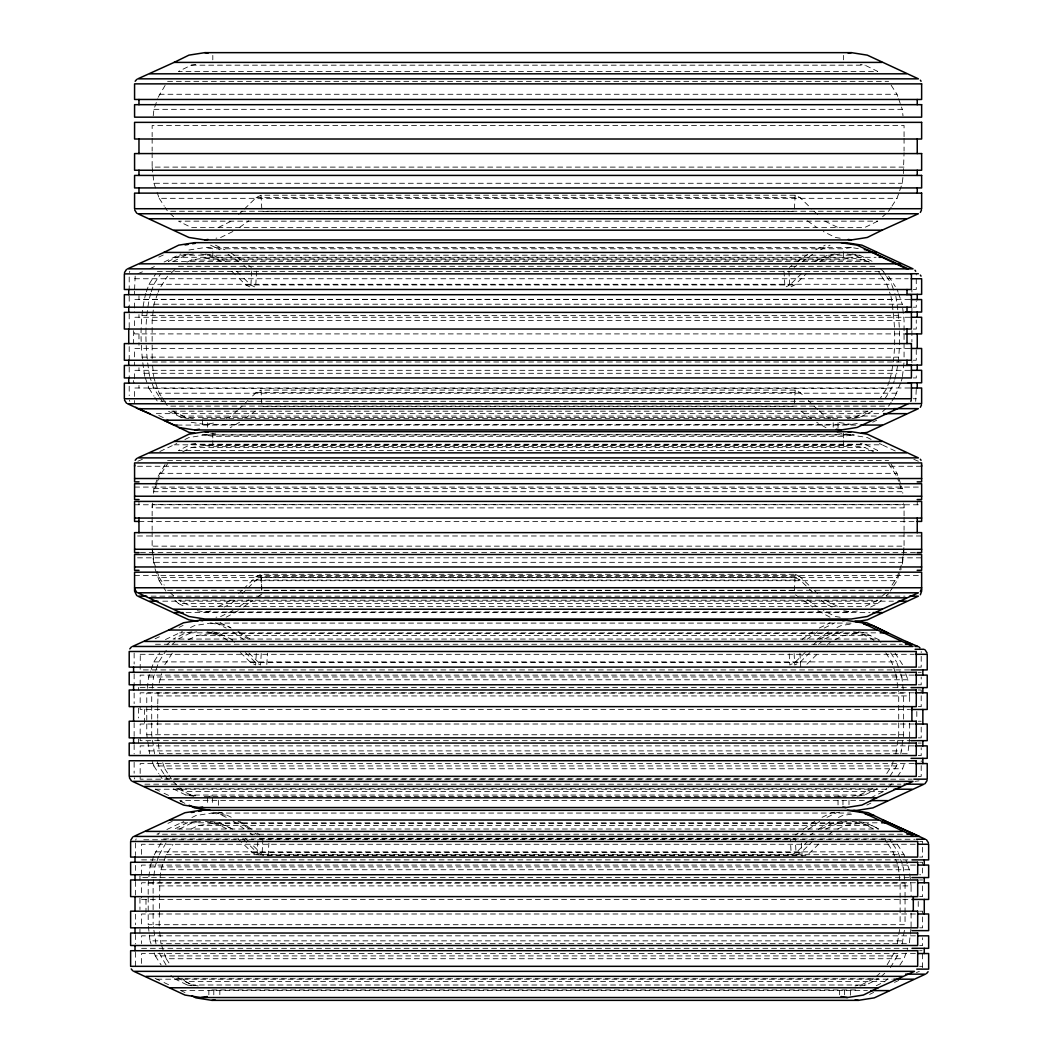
<?xml version="1.0" encoding="UTF-8"?>
<svg xmlns="http://www.w3.org/2000/svg" width="1053" height="1053" viewBox="0 0 1053 1053"><rect width="100%" height="100%" fill="white"/><g stroke="black" fill="none" stroke-linecap="round" stroke-linejoin="round"><path stroke-width="0.75" stroke-dasharray="5 3.75" d="M251.733 271.095L250.785 287.377L245.849 284.955L236.543 275.899M256.59 271.095L255.642 287.377L250.706 284.955L241.413 275.899M256.3 653.597L255.642 664.996L250.706 662.574L240.242 652.373M261.236 653.597L260.578 664.996L255.629 662.574L245.178 652.373M266.804 664.548L267.462 653.15M257.064 854.957L258.011 838.675L795.239 838.675L796.186 854.957L257.064 854.957L252.128 852.535L242.835 843.466M262.934 838.675L262 854.957L257.05 852.535L247.758 843.466M268.12 856.142L268.884 843.111M795.199 195.226L794.252 211.508L261.96 211.508L261.012 195.226L795.199 195.226L800.135 197.648L811.758 208.981M795.199 390.11L794.252 406.405L261.96 406.405L261.012 390.11L795.199 390.11L800.135 392.545L803.623 395.941M794.449 590.654L795.199 574.28L261.012 574.28L256.076 576.702L244.454 588.035M134.573 289.68L135.166 276.149M153.225 115.791L153.935 109.328L157.621 98.785M144.761 376.29C140.273 349.293 139.009 320.007 145.814 293.326M152.145 358.797L152.145 320.375L153.935 304.212L157.621 293.682M153.396 493.225L153.935 488.381L157.621 477.838M152.685 503.044L152.145 507.888L904.066 507.888L903.527 503.044M909.581 669.919L140.167 669.919L140.312 652.965M147.315 688.267L148.578 676.961L150.684 670.932M152.237 688.267L153.501 676.961L155.607 670.932M157.739 703.93L158.095 692.703M159.174 683.002L161.635 673.749M148.197 894.287L148.197 883.085L149.987 866.922L151.566 862.407M159.161 925.916L159.885 879.426M160.056 877.82L160.951 869.739L163.584 862.21M899.644 190.79L902.276 183.261L903.171 175.18M903.356 173.574L904.066 152.698M894.8 379.304C901.605 352.623 900.341 323.337 895.853 296.341M902.447 376.54L904.066 361.995L152.145 361.995L153.764 376.54M916.268 389.386L915.689 401.351M899.644 569.844L902.276 562.315L903.171 554.233M903.356 552.614L904.066 546.152L152.145 546.152L152.856 552.614M902.447 564.053L904.066 549.508M900.789 753.909L903.632 734.744L903.632 693.111L146.775 693.111L146.775 734.744L149.631 753.909M908.765 745.629L907.87 753.711L159.529 753.711L158.279 742.391M908.95 744.01L909.489 739.167M899.591 929.549L897.274 943.87M902.197 943.87L904.514 929.549M910.911 929.128L909.292 943.672L160.951 943.672L159.161 927.509M922.467 967.668L922.625 950.714L919.638 950.714M158.147 97.284L166.743 82.634M129.361 272.543L129.795 271.279M146.341 291.813L148.973 284.284L155.673 273.951M150.684 293.326C143.866 320.007 145.143 349.293 149.631 376.29M151.211 291.813L153.843 284.284L160.543 273.951M158.147 292.168L159.2 289.154M158.147 476.338L166.743 461.688M157.094 482.695L153.935 491.725L902.276 491.725L899.117 482.695M157.621 481.195L159.2 476.667L167.585 463.741M151.211 669.432L153.843 661.903L159.701 652.847M156.134 669.432L158.766 661.903L166.308 650.267M135.705 840.123L136.14 838.859M152.093 860.906L153.672 856.392M154.212 854.878L161.965 841.531M156.502 862.407L154.923 866.922L153.119 883.085L153.119 894.287M157.029 860.906L158.608 856.392M159.135 854.878L166.887 841.531M164.11 860.709L166.216 854.681L172.929 844.335M891.983 206.072L897.011 198.319L899.117 192.291M889.416 380.817L886.784 388.333L880.071 398.679M889.943 379.304C896.748 352.623 895.471 323.337 890.996 296.341M884.941 398.679L891.641 388.333L894.273 380.817M895.326 395.796L900.697 382.673M901.223 381.16L902.276 378.145M891.983 585.126L897.011 577.373L899.117 571.345M893.655 585.889L897.011 580.716L901.223 568.673M893.22 761.437L891.641 765.952L884.941 776.298M895.853 753.909L898.709 734.744L898.709 693.111M889.864 776.298L896.564 765.952L898.143 761.437M897.577 776.522L902.605 768.769L904.711 762.741M894.115 952.912L885.52 967.549M890.456 967.549L899.038 952.912M899.841 965.193L904.027 958.73L907.712 948.187M160.885 286.574L167.585 276.228M164.808 664.719L172.337 653.071M891.141 207.375L888.627 211.245L167.585 211.245L165.071 207.375M891.141 402.259L888.627 406.142L167.585 406.142L165.071 402.259M891.983 400.969L894.497 397.086M890.311 591.062L892.812 587.192M244.454 208.981L256.076 197.648L261.012 195.226M244.454 403.878L247.942 400.469M252.588 395.941L256.076 392.545L261.012 390.11M242.124 593.655L246.771 589.114M247.942 587.982L256.076 580.058L261.012 577.623L795.199 577.623L800.135 580.058L808.27 587.982M801.53 273.622L789.908 284.955L786.209 286.771M791.066 286.771L794.778 284.955L806.401 273.622M805.229 652.373L794.778 662.574L789.829 664.996L789.171 653.597M794.107 653.597L794.765 664.996L799.701 662.574L810.165 652.373M806.901 664.246L818.523 652.913M807.822 841.202L796.2 852.535L791.251 854.957L790.303 838.675M796.186 854.957L801.122 852.535L812.745 841.202M818.773 844.019L807.151 855.352L263.092 855.352L251.47 844.019M171.218 272.924L176.075 268.515M238.491 214.562L242.124 211.245M237.267 410.552L231.212 416.053L225.553 418.831M238.491 409.446L242.124 406.142M167.072 644.568L170.704 641.251M171.994 644.568L175.64 641.251M238.491 593.602L242.124 590.299M234.845 600.263L231.212 603.566L224.144 607.041M882.572 216.76L886.205 213.456M882.572 411.644L886.205 408.34M813.574 644.568L817.207 641.251M818.497 644.568L822.143 641.251M826.96 645.173L830.606 641.869M882.572 595.814L886.205 592.51M870.647 607.041L877.715 603.566L881.348 600.263M886.205 595.853L888.627 593.655M829.593 834.029L832.015 831.831M870.594 797.858L883.309 791.619L886.955 788.302M888.166 787.21L893.01 782.8M876.188 976.565L879.834 973.262M881.124 976.565L884.757 973.262M876.254 985.74L884.731 981.58L888.377 978.276M239.557 227.382L248.784 220.854M239.557 422.266L230.212 427.715M244.822 418.541L255.366 411.065M239.557 606.436L248.784 599.894M238.241 610.714L226.158 617.216M243.506 606.989L252.733 600.447M257.998 596.709L261.96 593.918M789.302 267.357L791.935 265.501M797.2 261.763L807.743 254.299M794.159 267.357L796.792 265.501M802.07 261.763L812.613 254.299M802.07 639.368L812.613 631.905M806.993 639.368L817.536 631.905M816.983 639.382L828.908 631.524M795.581 834.937L798.213 833.081M803.492 829.343L815.351 820.945M800.504 834.937L803.149 833.081M808.414 829.343L820.274 820.945M810.494 834.95L813.127 833.081M818.405 829.356L830.33 821.498M195.753 64.47L191.212 65.181L178.497 71.42L877.715 71.42L865 65.181L860.459 64.47M218.497 227.409L231.212 221.169M164.123 262L180.853 253.984M188.566 254.023L180.984 255.208L168.269 261.434L872.345 261.434L859.63 255.208L852.061 254.023M232.91 231.502L220.775 237.465L215.997 238.202M173.126 261.434L185.841 255.208L193.423 254.023M186.973 262.144L191.212 260.065L204.848 257.946L851.364 257.946L865 260.065L869.238 262.144M159.845 451.513L176.799 443.484M184.894 439.522L188.935 437.535L204.848 435.047L851.364 435.047L867.277 437.535L871.318 439.522M195.753 443.524L191.212 444.234L178.497 450.473L877.715 450.473L865 444.234L860.459 443.524M182.735 451.737L191.212 447.578L204.848 445.458L851.364 445.458L865 447.578L873.477 451.737M815.772 249.785L825.21 245.152M820.642 249.785L830.08 245.152M814.772 261.434L827.487 255.208L835.068 254.023M819.642 261.434L832.344 255.208L839.925 254.023M218.497 606.462L231.212 600.223M179.063 627.391L183.104 625.416M165.439 639.566L182.393 631.524M190.488 627.562L194.529 625.574L210.455 623.1L852.232 623.1M232.91 610.556L220.775 616.505L215.997 617.255M178.062 639.053L190.777 632.814L196.832 631.866M188.329 639.79L196.806 635.63L210.455 633.498L856.958 633.498L870.594 635.63L196.806 635.63M867.488 411.196L854.773 417.422L847.191 418.607M852.061 418.607L859.63 417.422L872.345 411.196L168.269 411.196L184.143 418.831M872.7 422.187L876.741 420.2M143.787 839.767L915.057 839.254M166.861 829.527L183.814 821.498M191.909 817.523L195.95 815.535L211.877 813.061L850.508 813.061M179.484 829.014L192.199 822.775L201.294 821.366M191.172 829.053L198.227 825.591L211.877 823.459L858.379 823.459L872.016 825.591L879.084 829.053M819.287 628.062L830.08 622.771M824.223 628.062L835.003 622.771M836.99 627.562L841.044 625.574L852.18 623.837M819.642 639.053L832.344 632.814L838.412 631.866M824.565 639.053L837.28 632.814L843.348 631.866M834.832 639.79L843.308 635.63L856.958 633.498M872.345 788.802L859.63 795.041L852.061 796.226M856.984 796.226L864.566 795.041L877.281 788.802L173.126 788.802L185.841 795.041L193.423 796.226M822.064 817.365L831.501 812.732L834.674 812.232M826.987 817.365L836.424 812.732L839.61 812.232M838.412 817.523L842.466 815.535L855.194 813.561M866.843 805.084L870.884 803.11M919.006 780.865L914.991 781.379M821.064 829.014L833.765 822.775L845.901 820.892M825.986 829.014L838.701 822.775L850.824 820.892M837.675 829.053L844.73 825.591L858.379 823.459M873.766 978.764L861.051 985.003L854.997 985.95M859.919 985.95L865.987 985.003L878.702 978.764L174.548 978.764L170.915 975.46M869.607 994.401L873.648 992.413M158.753 257.129L165.887 253.773M149.868 268.699L155.568 266.014M155.133 638.763L159.411 636.749M167.953 823.367L172.231 821.353M159.74 832.884L156.884 834.226L903.698 834.226M894.497 982.41L898.775 980.396M137.825 273.727L143.853 271.213M137.825 461.24L142.339 459.358M916.36 972.603L919.361 971.353M188.935 250.022L204.848 247.534L851.364 247.534L858.313 248.626M851.364 247.534L843.4 248.784L212.811 248.784L204.848 247.534M204.848 257.946L212.811 259.183L843.4 259.183L851.364 257.946M191.212 422.292L204.848 424.425L216.984 422.529M202.071 434.389L204.848 434.823L219.182 432.599M204.848 424.425L851.364 424.425L858.932 423.24M204.848 434.823L854.141 434.389M851.364 435.047L843.4 436.297L212.811 436.297L204.848 435.047M204.848 445.458L212.811 446.696L843.4 446.696L851.364 445.458M197.28 610.753L204.848 611.938L212.43 610.753M191.909 631.866L185.841 632.814L173.126 639.053L877.281 639.053L880.913 642.356M204.848 611.938L851.364 611.938L858.932 610.753M204.256 796.423L846.151 796.423M209.192 796.423L212.377 795.923M196.358 821.366L187.263 822.775L174.548 829.014L878.702 829.014L865.987 822.775L856.892 821.366M191.212 65.181L865 65.181M167.585 81.344L888.627 81.344M159.2 94.27L897.011 94.27L898.064 97.284M153.935 109.328L902.276 109.328L902.987 115.791M152.145 152.698L152.145 167.111L904.066 167.111M153.04 175.18L153.935 183.261L902.276 183.261M256.076 197.648L800.135 197.648M157.094 192.291L159.2 198.319L897.011 198.319M180.984 255.208L859.63 255.208M174.1 257.301L876.07 257.301M191.212 260.065L865 260.065M178.497 266.304L877.715 266.304M157.358 271.358L883.27 271.358L885.784 275.241M134.573 278.755L908.226 278.755M148.973 284.284L891.641 284.284L895.326 294.827M245.849 284.955L794.778 284.955M913.293 289.496L916.268 289.496L916.268 273.885M143.708 299.342L896.906 299.342M909.884 299.565L134.573 299.565L134.573 312.043M153.935 304.212L902.276 304.212L904.066 320.375L904.066 358.797M913.293 307.186L916.268 307.186L916.268 300.934M141.918 315.505L898.709 315.505M909.884 317.256L134.573 317.256L134.573 329.365M152.145 320.375L904.066 320.375M913.293 329.036L916.268 329.036L916.268 319.954M908.226 333.906L134.573 333.906L134.573 330.879M909.884 348.464L134.573 348.464L134.573 360.574M141.918 357.125L898.709 357.125M913.293 360.244L916.268 360.244L916.268 349.649M909.884 370.314L134.573 370.314L134.573 382.805M143.708 373.288L896.906 373.288M913.293 377.935L916.268 377.935L916.268 373.249M909.884 388.004L134.573 388.004L134.573 398.929M145.288 377.803L148.973 388.333L891.641 388.333M256.076 392.545L800.135 392.545M155.515 382.673L159.2 393.203L897.011 393.203M913.293 398.745L916.268 398.745M883.27 401.272L157.358 401.272L154.844 397.389M156.318 413.658L878.663 413.658M876.228 416.053L178.497 416.053L170.007 408.34M859.63 417.422L180.984 417.422L188.566 418.607M202.584 418.317L838.03 418.317M177.115 425.07L858.787 425.07M191.212 444.234L865 444.234M174.1 444.814L882.111 444.814L896.366 451.513M191.212 447.578L865 447.578M167.585 460.385L888.627 460.385M137.548 466.268L921.638 466.268M159.2 473.324L897.011 473.324L898.064 476.338M134.573 487.078L921.638 487.078M153.935 488.381L902.276 488.381L902.816 493.225M134.573 504.769L921.638 504.769M138.97 521.419L917.242 521.419M137.548 535.977L921.638 535.977M140.444 552.628L917.242 552.628M137.548 557.827L921.638 557.827M153.04 554.233L153.935 562.315L902.276 562.315M134.573 575.517L921.638 575.517M256.076 576.702L800.135 576.702L811.758 588.035M157.094 571.345L159.2 577.373L897.011 577.373M256.076 580.058L800.135 580.058M154.988 568.673L159.2 580.716L897.011 580.716M167.585 590.299L888.627 590.299M794.252 590.562L261.96 590.562L261.012 574.28M151.132 596.156L905.08 596.156M162.754 601.171L893.457 601.171M174.864 600.263L178.497 603.566L877.715 603.566M186.17 612.583L870.041 612.583M179.708 632.853L875.635 632.853M155.462 644.265L902.276 644.265M140.167 654.308L913.833 654.308M153.843 661.903L896.564 661.903L900.262 672.446M250.706 662.574L799.701 662.574M918.216 667.102L921.204 667.102L921.204 651.491M918.216 672.301L921.204 672.301M914.004 675.118L140.167 675.118L140.167 686.043M148.578 676.961L901.842 676.961L903.448 691.505M159.529 679.777L907.87 679.777L908.226 683.002M918.216 684.792L921.204 684.792L921.204 676.987M140.167 687.609L909.581 687.609M918.216 689.991L921.204 689.991L921.204 706.642L918.216 706.642M914.004 692.808L140.167 692.808L140.167 709.459L909.581 709.459M157.739 695.928L909.66 695.928L909.66 703.93M918.216 721.213L921.204 721.213M914.004 724.016L140.167 724.016L140.167 740.667L912.188 740.667M146.775 734.744L903.632 734.744M918.216 737.863L921.204 737.863L921.204 724.24M918.216 743.063L921.204 743.063M914.004 745.879L140.167 745.879L140.167 753.672M148.578 750.894L901.842 750.894M918.216 755.554L921.204 755.554L921.204 747.748M914.004 763.557L140.167 763.557L140.167 779.167L912.188 779.167M152.264 761.437L153.843 765.952L896.564 765.952M162.688 762.741L164.808 768.769L902.605 768.769M918.216 776.364L921.204 776.364L921.204 760.753M888.192 778.878L162.215 778.878L159.701 775.008M144.906 784.195L900.934 784.195M155.462 789.223L889.193 789.223M883.309 791.619L184.091 791.619L178.036 786.104M185.841 795.041L864.566 795.041M864.395 800.622L179.708 800.622L183.748 802.61M181.129 822.814L877.057 822.814M198.227 825.591L872.016 825.591M163.636 838.938L889.614 838.938L892.128 842.821M919.638 841.465L922.625 841.465L922.625 857.076L919.638 857.076M915.254 844.269L141.589 844.269L141.589 855.194M155.265 851.864L897.985 851.864L900.091 857.892M252.128 852.535L801.122 852.535M166.216 854.681L904.027 854.681L907.186 863.71M141.589 859.88L911.003 859.88M919.638 862.275L922.625 862.275L922.625 874.753L919.638 874.753M915.426 865.079L141.589 865.079L141.589 877.57L911.003 877.57M149.987 866.922L903.25 866.922L905.053 883.085L905.053 897.485M160.951 869.739L909.292 869.739L910.542 881.045M919.638 879.966L922.625 879.966M915.426 882.769L141.589 882.769L141.589 897.906M148.197 883.085L905.053 883.085M159.161 885.889L911.082 885.889L911.082 895.498M919.638 896.616L922.625 896.616L922.625 884.507M141.589 899.42L911.003 899.42M919.638 911.174L922.625 911.174L922.625 927.825L919.638 927.825M915.426 913.991L141.589 913.991L141.589 927.614M915.426 935.841L141.589 935.841L141.589 943.646M148.381 926.324L149.987 940.855L903.25 940.855M919.638 945.515L922.625 945.515L922.625 937.71M141.589 948.319L911.003 948.319M915.426 953.531L141.589 953.531L141.589 964.456M154.212 952.912L155.265 955.913L897.985 955.913M161.478 945.173L166.216 958.73L904.027 958.73M919.638 966.325L922.625 966.325M156.884 979.185L892.26 979.185M181.879 978.276L185.512 981.58L884.731 981.58M174.548 978.764L187.263 985.003L865.987 985.003M211.877 989.938L858.379 989.938M181.129 990.597L867.422 990.597M840.215 238.202L835.437 237.465L823.301 231.502M847.191 254.023L854.773 255.208L867.488 261.434M205.546 254.023L213.127 255.208L225.842 261.434M200.689 254.023L208.27 255.208L220.985 261.434M839.228 422.529L851.364 424.425M837.03 432.599L851.364 434.823M193.423 418.607L185.841 417.422L173.126 411.196M843.782 610.753L851.364 611.938M840.215 617.255L835.437 616.505L823.301 610.556M858.498 631.866L864.566 632.814L881.901 641.172M853.575 631.866L859.63 632.814L872.345 639.053L875.991 642.356M210.455 623.1L226.369 625.574L230.41 627.562M211.995 631.866L218.063 632.814L232.568 639.79M207.072 631.866L213.127 632.814L225.842 639.053L229.475 642.356M210.455 633.498L224.092 635.63M838.03 795.923L841.215 796.423M851.956 821.366L861.051 822.775L873.766 829.014M190.777 795.041L198.346 796.226M218.563 812.232L221.749 812.732L231.831 817.523M213.641 812.232L216.826 812.732L226.263 817.365M211.877 813.061L227.79 815.535M210.389 821.366L219.485 822.775L232.186 829.014M205.453 821.366L214.549 822.775L227.264 829.014M211.877 823.459L225.513 825.591L232.581 829.053M198.254 985.95L192.199 985.003L179.484 978.764L175.838 975.46M187.263 985.003L193.331 985.95M913.872 459.358L918.387 461.24M158.753 415.501L168.743 420.2M155.133 789.092L162.596 792.58M164.018 793.251L171.152 796.595M155.133 978.382L162.583 981.87M164.018 982.541L171.139 985.898M824.999 221.169L837.714 227.409M830.659 418.831L824.999 416.053L818.931 410.552M879.413 443.484L882.111 444.814M826 427.715L816.654 422.266M215.404 245.152L224.842 249.785M210.534 245.152L219.985 249.785M795.199 574.28L800.135 576.702M824.999 600.223L837.714 606.462M832.067 607.041L824.999 603.566L821.366 600.263M830.054 617.216L817.97 610.714M238.504 631.524L250.417 639.382M220.327 622.771L231.12 628.062M178.497 603.566L185.565 607.041M215.404 622.771L226.184 628.062M178.062 788.802L193.989 796.463M239.926 821.498L251.838 829.356M180.405 801.122L187.144 804.426M185.512 981.58L193.989 985.74M180.484 990.425L187.868 993.9M807.427 220.854L816.654 227.382M800.846 411.065L811.389 418.541M807.427 599.894L816.654 606.436M795.568 594.853L798.213 596.709M803.478 600.447L812.705 606.989M230.238 252.43L243.414 261.763M248.679 265.501L251.325 267.357M228.014 254.299L238.544 261.763M243.822 265.501L246.455 267.357M237.794 631.905L248.337 639.368M232.871 631.905L243.414 639.368M257.116 833.081L259.749 834.95M237.899 820.945L249.758 829.343M255.037 833.081L257.669 834.937M232.976 820.945L244.836 829.343M250.101 833.081L252.746 834.937M880.137 268.515L884.994 272.924M814.087 211.245L817.72 214.562M814.087 406.142L817.72 409.446M814.087 590.299L817.72 593.602M170.007 213.456L173.64 216.76M230.765 639.053L234.411 642.356M170.007 592.51L173.64 595.814M245.507 838.438L249.14 841.755M173.179 781.695L176.812 784.998M808.27 400.469L811.758 403.878M809.441 589.114L814.087 593.655M236.754 271.358L240.242 274.754M231.897 271.358L235.385 274.754M248.89 652.913L260.512 664.246M243.111 838.938L246.599 842.334M238.175 838.938L241.663 842.334M891.141 85.214L897.011 94.27M888.627 276.228L895.326 286.574M886.613 276.531L891.641 284.284M878.399 271.358L880.913 275.241M881.756 276.531L886.784 284.284L890.469 294.827M891.141 464.268L897.011 473.324M888.627 463.741L897.011 476.667L898.591 481.195M895.063 653.071L902.605 664.719M890.706 652.847L896.564 661.903M885.784 652.847L891.641 661.903L895.326 672.446M897.327 844.335L904.027 854.681M892.97 844.111L897.985 851.864M884.691 838.938L887.192 842.821M888.034 844.111L893.062 851.864L895.168 857.892M159.2 198.319L164.229 206.072M159.2 393.203L160.885 395.796M161.714 397.086L164.229 400.969M158.858 396.099L153.843 388.333L150.158 377.803M159.701 397.389L162.215 401.272M148.973 388.333L154.001 396.099M159.2 577.373L164.229 585.126M159.2 580.716L162.557 585.889M163.386 587.192L165.9 591.062M164.808 768.769L168.151 773.942M168.993 775.232L171.507 779.102M163.794 773.705L158.766 765.952L157.187 761.437M164.637 775.008L167.137 778.878M153.843 765.952L158.858 773.705M166.216 958.73L170.415 965.193M166.045 964.969L159.135 952.912M155.265 955.913L161.122 964.969M898.591 98.785L902.276 109.328M897.011 289.154L898.064 292.168M898.591 293.682L902.276 304.212M898.591 477.838L902.276 488.381M905.764 673.749L907.87 679.777M900.789 673.946L901.842 676.961M895.853 673.946L898.525 691.505M907.712 865.224L909.292 869.739M900.618 859.393L902.197 863.908M895.695 859.393L897.274 863.908M153.935 183.261L156.568 190.79M153.935 378.145L154.988 381.16M129.361 400.087L129.795 401.351M153.935 562.315L156.568 569.844M154.554 753.909L151.711 734.744L151.711 693.111M134.284 777.706L134.718 778.957M155.976 943.87L153.304 926.324M149.987 940.855L151.04 943.87M909.305 692.703L909.66 695.928M910.727 882.664L911.082 885.889M898.327 866.922L900.118 883.085L900.118 897.485M152.145 167.111L152.856 173.574M152.145 549.508L153.764 564.053M157.739 737.548L158.095 740.785M788.894 271.095L789.829 287.377M784.024 271.095L784.972 287.377M799.951 653.15L800.793 667.799M801.372 843.111L802.215 857.774M261.012 577.623L261.763 590.654M918.229 901.46L918.229 909.555M917.242 502.163L917.242 504.769M916.808 711.499L916.808 717.975M911.885 289.496L911.885 292.089M911.885 307.186L911.885 311.083M911.885 330.655L911.885 341.975M911.885 360.244L911.885 362.851M911.082 913.109L911.082 927.509M909.66 723.148L909.66 737.548M905.053 899.091L905.053 924.705L148.197 924.705L148.197 895.892M904.066 136.693L904.066 125.491L152.145 125.491L152.145 136.693M904.066 138.285L904.066 151.092M904.066 515.891L904.066 504.532L152.145 504.532L152.145 515.891M904.066 517.339L904.066 530.291M904.066 531.752L904.066 547.902M900.118 899.091L900.118 924.705M850.416 990.189L850.416 997.625M848.994 800.227L848.994 804.689M844.388 990.346L844.388 994.809M843.4 55.375L843.4 59.837M843.4 251.746L843.4 259.183M843.4 432.941L843.4 439.259M843.4 440.746L843.4 446.696M842.966 800.385L842.966 804.847M839.452 990.346L839.452 994.809M838.03 422.779L838.03 428.716M838.03 800.385L838.03 804.847M833.173 422.779L833.173 427.228M219.827 990.189L219.827 994.651M218.405 800.227L218.405 806.164M213.798 990.346L213.798 994.809M212.811 55.375L212.811 59.837M212.811 251.746L212.811 259.183M212.811 432.941L212.811 439.259M212.811 440.746L212.811 446.696M212.377 797.411L212.377 804.847M208.863 990.346L208.863 994.809M207.441 422.779L207.441 427.228M207.441 797.411L207.441 804.847M202.584 419.805L202.584 427.228M157.739 705.536L157.739 718.343M157.739 719.936L157.739 735.942M153.119 895.892L153.119 924.705M152.145 138.285L152.145 151.092M152.145 517.339L152.145 530.291M152.145 531.752L152.145 547.902M145.985 899.42L145.985 912.372M144.564 709.459L144.564 724.016M139.944 876.057L139.944 879.966M139.944 898.222L139.944 909.555M139.944 929.128L139.944 933.024M138.97 295.656L138.97 299.565M138.97 314.65L138.97 317.256M138.97 333.906L138.97 345.226M138.97 367.721L138.97 370.314M138.97 385.411L138.97 388.004M138.97 502.163L138.97 504.769M138.522 687.398L138.522 689.991M138.522 708.261L138.522 717.975M138.522 739.153L138.522 743.063M135.561 843.019L135.561 855.51M135.561 865.395L135.561 874.753M135.561 881.479L135.561 895.103M135.561 914.201L135.561 924.797M135.561 934.59L135.561 943.949M135.561 952.281L135.561 966.325M134.573 291.233L134.573 294.366M134.573 362.087L134.573 365.115M134.573 400.495L134.573 403.615M134.139 653.057L134.139 663.982M134.139 673.867L134.139 684.792M134.139 693.019L134.139 703.615M134.139 722.727L134.139 736.35M134.139 744.616L134.139 753.987M134.139 762.306L134.139 773.231M133.599 330.655L133.599 343.594M133.599 380.541L133.599 383.134M129.203 277.005L129.203 289.496M129.203 296.262L129.203 307.186M129.203 313.899L129.203 329.036M129.203 346.621L129.203 360.244M129.203 367.01L129.203 377.935M129.203 386.254L129.203 395.625M877.715 221.169L865 227.409L191.212 227.409L178.497 221.169L877.715 221.169M877.715 600.223L865 606.462L191.212 606.462L178.497 600.223L877.715 600.223"/><path stroke-width="1.5" d="M134.573 466.268L134.718 464.926M124.491 272.543L126.544 269.384M130.769 840.123L132.823 836.964M921.493 210.073L920.348 212.403M910.819 401.351L911.266 400.087M921.493 404.957L920.348 407.287M921.493 589.127L920.348 591.457M927.088 780.51L925.034 783.669M135.166 81.265L136.772 79.357M135.166 460.319L136.772 458.41M129.795 648.898L131.401 646.99M920.348 594.8L921.638 591.128L921.638 572.174L134.573 572.174L134.573 591.128L136.772 595.629M928.075 971.735L926.456 973.643M174.1 62.403L188.935 55.138L204.848 52.65L851.364 52.65L867.277 55.138L918.387 78.843L137.825 78.843L174.1 62.403L882.111 62.403M163.873 252.43L178.707 245.152L194.621 242.664L845.993 242.664L861.907 245.152L913.017 268.857L127.597 268.857L163.873 252.43L876.741 252.43M174.1 441.457L188.935 434.178L204.848 431.704L851.364 431.704L867.277 434.178L918.387 457.884L137.825 457.884L174.1 441.457L882.111 441.457M882.111 230.186L867.277 237.465L851.364 239.939L204.848 239.939L188.935 237.465L137.825 213.746L918.387 213.746L882.111 230.186L174.1 230.186M168.743 630.036L183.564 622.771L199.491 620.283L845.993 620.283L861.907 622.771L913.017 646.476L132.467 646.476L168.743 630.036L876.741 630.036M177.115 425.07L174.1 425.07L127.597 403.773L908.16 403.773L857.05 427.479L841.123 429.966L194.621 429.966L178.707 427.479M893.707 408.643L918.387 408.643L867.277 432.349L861.301 433.283M847.415 810.244L863.328 812.732L914.438 836.437L133.876 836.437L184.986 812.732L200.912 810.244L856.958 810.389L872.871 807.901L923.981 784.195L904.185 784.195M882.111 609.226L867.277 616.505L851.364 618.993L204.848 618.993L188.935 616.505L137.825 592.8L918.387 592.8L882.111 609.226L174.1 609.226M909.516 596.156L918.387 596.156L867.277 619.862L855.523 621.691M876.741 797.819L861.907 805.084L845.993 807.572L199.491 807.572L183.564 805.084L132.467 781.379L913.017 781.379L876.741 797.819L168.743 797.819M878.163 987.78L863.328 995.059L847.415 997.533L200.912 997.533L184.986 995.059L133.876 971.353L914.438 971.353L878.163 987.78L170.165 987.78M905.606 974.157L925.403 974.157L874.293 997.862L858.379 1000.35L211.877 1000.35L195.95 997.862L191.909 995.888M848.178 53.15L851.364 52.65M204.848 239.939L208.033 239.439M185.065 244.915L188.053 244.454M192.541 243.756L195.318 243.322M194.621 429.966L199.399 429.216M848.178 432.191L851.364 431.704M842.808 620.783L845.993 620.283M199.491 807.572L202.676 807.072M191.409 812.495L194.397 812.034M198.885 811.336L201.663 810.902M200.912 997.533L207.27 996.546M211.877 1000.35L215.049 999.85M149.868 73.815L906.343 73.815M149.868 218.774L906.343 218.774M879.097 257.301L882.111 257.301L906.343 268.699M139.641 263.829L900.973 263.829M910.99 273.727L918.387 273.727M911.214 278.755L921.638 278.755L921.638 294.366L908.226 294.366M911.214 299.565L921.638 299.565L921.638 312.043L905.462 312.043M911.214 317.256L921.638 317.256L921.638 333.906L905.462 333.906M911.214 348.464L921.638 348.464L921.638 365.115L908.226 365.115M911.214 370.314L921.638 370.314L921.638 382.805L908.226 382.805M911.214 388.004L921.638 388.004L921.638 403.615L908.226 403.615M140.786 408.643L137.825 408.643L149.868 413.658M139.641 408.801L896.116 408.801M883.599 413.658L906.343 413.658M871.871 420.2L163.873 420.2L188.935 432.349L194.91 433.283M860.393 425.07L882.111 425.07M149.868 452.869L906.343 452.869M134.573 478.523L921.638 478.523M139.035 481.879L134.573 481.879L134.573 462.912L921.638 462.912L921.638 481.879L917.176 481.879M134.573 496.213L921.638 496.213M139.035 499.556L134.573 499.556L134.573 483.722L921.638 483.722L921.638 499.556L917.176 499.556M134.573 518.063L921.638 518.063M139.035 521.419L134.573 521.419L134.573 501.412L921.638 501.412L921.638 521.419L917.176 521.419M134.573 549.271L921.638 549.271M139.035 552.628L134.573 552.628L134.573 532.634L921.638 532.634L921.638 552.628L917.176 552.628M134.573 566.962L921.638 566.962M139.035 570.318L134.573 570.318L134.573 554.483L921.638 554.483L921.638 570.318L917.176 570.318M134.573 587.771L921.638 587.771M146.696 596.156L137.825 596.156L188.935 619.862L197.898 621.257M149.868 597.828L906.343 597.828M149.868 601.171L157.924 601.171M898.288 601.171L906.343 601.171M174.1 612.583L183.156 612.583M873.055 612.583L882.111 612.583M880.163 632.853L887.705 632.853L872.871 625.574L863.908 624.179M144.498 641.448L900.973 641.448M905.501 644.265L911.937 644.265L866.843 622.771L855.089 620.928M914.991 646.476L917.953 646.476L905.909 641.448M915.11 649.28L923.981 649.28M915.32 654.308L927.232 654.308L927.232 669.919L911.056 669.919M915.32 675.118L927.232 675.118L927.232 687.609L911.056 687.609M915.32 692.808L927.232 692.808L927.232 709.459L911.056 709.459M915.32 724.016L927.232 724.016L927.232 740.667L911.056 740.667M915.32 745.879L927.232 745.879L927.232 758.357L911.056 758.357M915.32 763.557L927.232 763.557L927.232 779.167L913.833 779.167M144.498 786.407L900.973 786.407M894.129 789.223L911.937 789.223M870.818 800.622L887.705 800.622M170.165 820.011L878.163 820.011M881.585 822.814L889.127 822.814L925.403 839.254L916.531 839.254M145.919 831.409L902.395 831.409M906.923 834.226L913.359 834.226M914.939 836.437L919.361 836.437L883.085 820.011M918.229 844.269L928.654 844.269L928.654 859.88L911.977 859.88M918.229 865.079L928.654 865.079L928.654 877.57L911.977 877.57M918.229 882.769L928.654 882.769L928.654 899.42L911.977 899.42M918.229 913.991L928.654 913.991L928.654 930.641L911.977 930.641M918.229 935.841L928.654 935.841L928.654 948.319L911.977 948.319M918.229 953.531L928.654 953.531L928.654 969.129L916.742 969.129M145.919 976.368L902.395 976.368M893.905 979.185L913.359 979.185M870.634 990.597L889.127 990.597M204.848 52.65L208.033 53.15M848.178 239.439L851.364 239.939M841.123 242.664L857.05 245.152L908.16 268.857M864.289 249.561L867.277 250.022L882.111 257.301M836.358 429.216L841.123 429.966M204.848 431.704L208.033 432.191M199.491 620.283L202.676 620.783M842.808 807.072L845.993 807.572M853.733 810.468L868.251 812.732L889.127 822.814M865.329 814.14L874.293 815.535M210.455 810.389L194.529 807.901L189.145 805.255M841.044 996.546L847.415 997.533M855.194 999.85L858.379 1000.35M925.034 649.806L927.088 652.965M919.006 646.99L919.914 647.819M926.456 839.767L928.509 842.926M136.772 213.232L134.718 210.073M135.863 407.287L136.772 408.116M126.544 403.246L124.491 400.087M136.772 592.286L134.718 589.127M131.401 780.865L129.361 777.706M132.823 970.827L131.217 968.931M920.348 80.186L921.046 81.265M920.348 275.07L921.046 276.149M914.991 270.2L915.689 271.279M920.348 459.24L921.046 460.319M921.493 464.926L921.638 466.268M924.271 859.88L924.271 865.079M924.271 877.57L924.271 882.769M924.271 899.42L924.271 913.991M924.271 948.319L924.271 953.531M922.849 669.919L922.849 675.118M922.849 687.609L922.849 692.808M922.849 709.459L922.849 724.016M922.849 740.667L922.849 745.879M922.849 758.357L922.849 763.557M917.242 99.469L917.242 104.681M917.242 139.009L917.242 153.58M917.242 170.231L917.242 175.43M917.242 187.921L917.242 193.12M917.242 294.366L917.242 299.565M917.242 312.043L917.242 317.256M917.242 333.906L917.242 348.464M917.242 365.115L917.242 370.314M917.242 382.805L917.242 388.004M917.242 518.063L917.242 532.739M913.306 896.616L913.306 911.174M911.885 706.642L911.885 721.213M907.015 289.496L907.015 294.695M907.015 307.186L907.015 312.386M907.015 329.036L907.015 343.594M907.015 360.244L907.015 365.444M138.97 99.469L138.97 104.681M138.97 139.009L138.97 153.58M138.97 170.231L138.97 175.43M138.97 187.921L138.97 193.12M138.97 518.063L138.97 532.739M135.021 857.076L135.021 862.275M135.021 874.753L135.021 879.966M135.021 896.616L135.021 911.174M135.021 927.825L135.021 933.024M135.021 945.515L135.021 950.714M133.599 667.102L133.599 672.301M133.599 684.792L133.599 689.991M133.599 706.642L133.599 721.213M133.599 737.863L133.599 743.063M128.729 289.496L128.729 294.695M128.729 307.186L128.729 312.386M128.729 329.036L128.729 343.594M128.729 360.244L128.729 365.444M128.729 377.935L128.729 383.134M921.638 83.871L134.573 83.871L134.573 99.469L921.638 99.469L921.638 83.871M921.638 104.681L134.573 104.681L134.573 117.159L921.638 117.159L921.638 104.681M921.638 122.359L134.573 122.359L134.573 139.009L921.638 139.009L921.638 122.359M921.638 153.58L134.573 153.58L134.573 170.231L921.638 170.231L921.638 153.58M921.638 175.43L134.573 175.43L134.573 187.921L921.638 187.921L921.638 175.43M921.638 193.12L134.573 193.12L134.573 208.731L921.638 208.731L921.638 193.12M911.411 273.885L124.346 273.885L124.346 289.496L911.411 289.496L911.411 273.885M911.411 294.695L124.346 294.695L124.346 307.186L911.411 307.186L911.411 294.695M911.411 312.386L124.346 312.386L124.346 329.036L911.411 329.036L911.411 312.386M911.411 343.594L124.346 343.594L124.346 360.244L911.411 360.244L911.411 343.594M911.411 365.444L124.346 365.444L124.346 377.935L911.411 377.935L911.411 365.444M911.411 383.134L124.346 383.134L124.346 398.745L911.411 398.745L911.411 383.134M916.268 651.491L129.203 651.491L129.203 667.102L916.268 667.102L916.268 651.491M916.268 672.301L129.203 672.301L129.203 684.792L916.268 684.792L916.268 672.301M916.268 689.991L129.203 689.991L129.203 706.642L916.268 706.642L916.268 689.991M916.268 721.213L129.203 721.213L129.203 737.863L916.268 737.863L916.268 721.213M916.268 743.063L129.203 743.063L129.203 755.554L916.268 755.554L916.268 743.063M916.268 760.753L129.203 760.753L129.203 776.364L916.268 776.364L916.268 760.753M917.689 841.465L130.625 841.465L130.625 857.076L917.689 857.076L917.689 841.465M917.689 862.275L130.625 862.275L130.625 874.753L917.689 874.753L917.689 862.275M917.689 879.966L130.625 879.966L130.625 896.616L917.689 896.616L917.689 879.966M917.689 911.174L130.625 911.174L130.625 927.825L917.689 927.825L917.689 911.174M917.689 933.024L130.625 933.024L130.625 945.515L917.689 945.515L917.689 933.024M917.689 950.714L130.625 950.714L130.625 966.325L917.689 966.325L917.689 950.714"/></g></svg>
